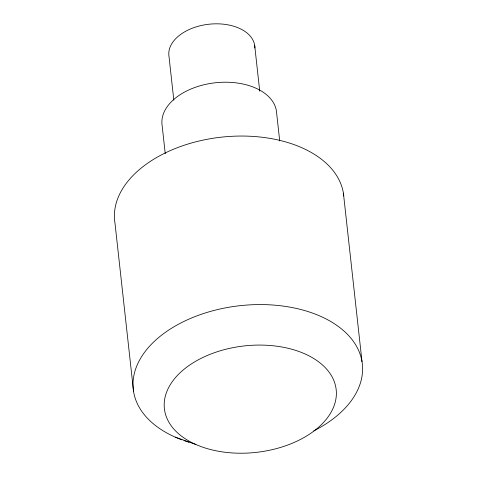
<?xml version="1.0" encoding="UTF-8"?>
<svg xmlns="http://www.w3.org/2000/svg" width="477" height="477" viewBox="0 0 477 477"><rect width="100%" height="100%" fill="white"/><g stroke="black" fill="none" stroke-linecap="round" stroke-linejoin="round"><path stroke-width="0.72" d="M175.268 437.147L195.88 444.498A86.42 53.561 -6.3 0 0 335.277 401.98A86.42 53.561 -6.3 0 0 219.688 350.965A86.42 53.561 -6.3 0 0 195.88 444.498M343.41 193.155L362.013 361.685M279.713 140.977L276.38 110.765A57.616 35.709 -6.3 0 0 213.457 82.998A57.616 35.709 -6.3 0 0 162.168 125.761L165.257 153.755M254.658 45.232L259.732 91.161M173.831 100.182L169.001 56.471A43.21 26.784 -6.3 0 1 209.713 24.148A43.21 26.784 -6.3 0 1 254.879 48.022M133.59 391.665L114.987 223.135A115.231 71.419 -6.3 0 1 219.855 137.334A115.231 71.419 -6.3 0 1 343.78 195.987M181.898 439.83A115.231 71.419 -6.3 0 1 162.049 334.818A115.231 71.419 -6.3 0 1 333.53 323.197A115.231 71.419 -6.3 0 1 313.735 430.898M188.94 442.203A115.231 71.419 -6.3 0 1 183.973 440.575"/></g></svg>
